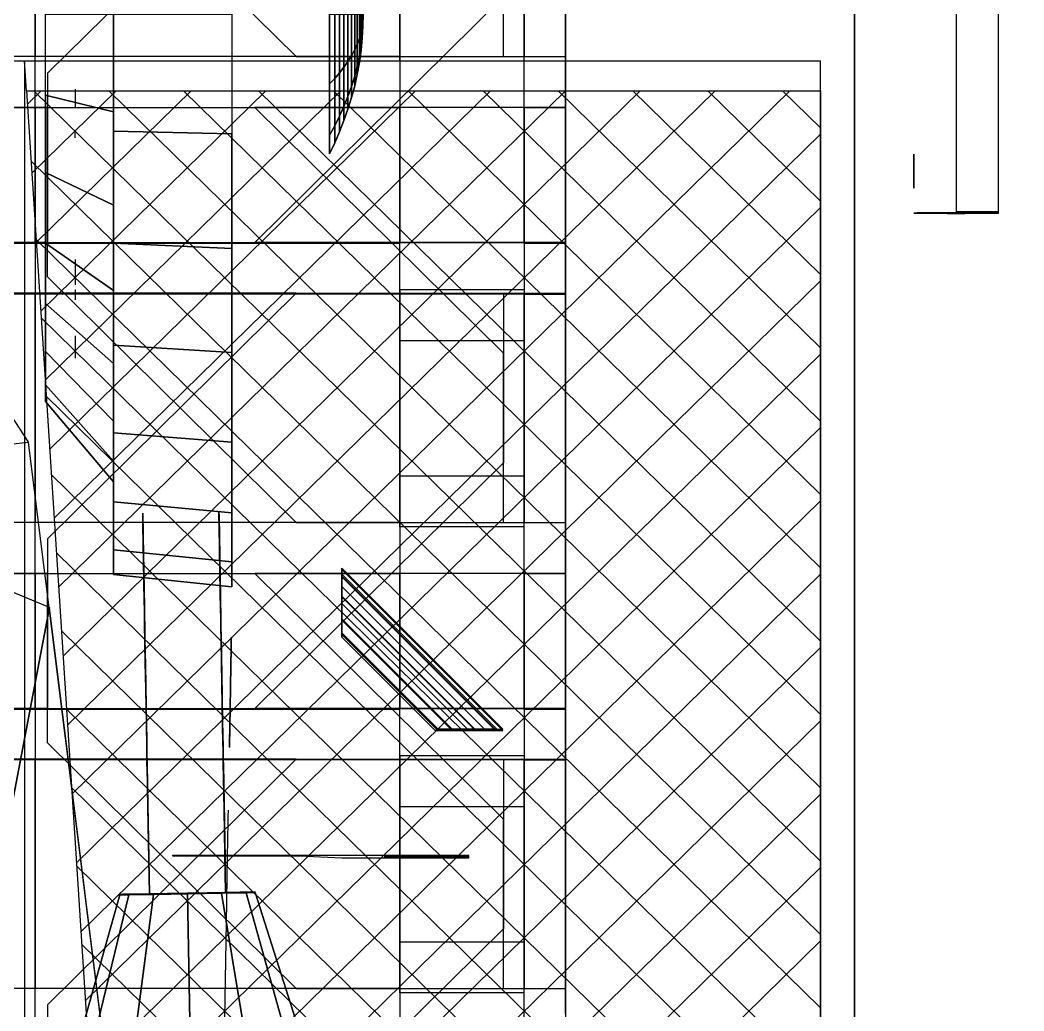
# Model space of a CAD drawing. Extents: x -54 to 215, y -235 to 116.
# Drawn here: x 171.45 to 183.3, y -24.38 to -12.69 of the extents above; entities that cross this region are included whole.
import ezdxf

# ---------------------------------------------------------------- set-up
doc = ezdxf.new("R2010")
doc.units = 0
doc.layers.get('0').update_dxf_attribs({"linetype": 'CONTINUOUS'})
for name, color, linetype in [('A', 7, 'CONTINUOUS'), ('B', 7, 'CONTINUOUS'), ('H', 7, 'CONTINUOUS'), ('HATCH', 7, 'CONTINUOUS')]:
    doc.layers.add(name, color=color, linetype=linetype)

# ---------------------------------------------------------------- blocks, each defined once
blk = doc.blocks.new('*X')
at = {"color": 0, "extrusion": (-3.71337e-16, 0.200193, -0.979757)}
for p, q in [((9.766, -27.494, 11.146), (9.603, -27.653, 11.114)), ((10.65, -27.494, 11.146), (9.656, -28.467, 10.947)), ((18.967, -36.593, 9.287), (9.68, -27.494, 11.146)), ((11.534, -27.494, 11.146), (9.708, -29.282, 10.781)), ((12.417, -27.494, 11.146), (9.761, -30.097, 10.615)), ((13.301, -27.494, 11.146), (9.813, -30.911, 10.448)), ((14.185, -27.494, 11.146), (9.866, -31.726, 10.282)), ((15.069, -27.494, 11.146), (9.918, -32.54, 10.115)), ((15.953, -27.494, 11.146), (9.971, -33.355, 9.949)), ((16.837, -27.494, 11.146), (10.023, -34.169, 9.782)), ((17.721, -27.494, 11.146), (10.076, -34.984, 9.616)), ((18.605, -27.494, 11.146), (10.128, -35.799, 9.449)), ((18.967, -35.727, 9.464), (10.563, -27.494, 11.146)), ((18.967, -34.861, 9.641), (11.447, -27.494, 11.146)), ((18.967, -33.995, 9.818), (12.331, -27.494, 11.146)), ((18.967, -33.129, 9.995), (13.215, -27.494, 11.146)), ((18.967, -32.263, 10.172), (14.099, -27.494, 11.146)), ((18.967, -31.397, 10.349), (14.983, -27.494, 11.146)), ((18.967, -30.531, 10.526), (15.867, -27.494, 11.146)), ((18.967, -29.665, 10.703), (16.751, -27.494, 11.146)), ((18.967, -28.799, 10.88), (17.635, -27.494, 11.146)), ((18.967, -27.933, 11.057), (18.518, -27.494, 11.146)), ((18.967, -28.005, 11.042), (10.181, -36.613, 9.283)), ((18.967, -37.459, 9.11), (9.647, -28.327, 10.976)), ((18.967, -28.871, 10.865), (10.233, -37.428, 9.117)), ((18.967, -38.325, 8.933), (9.706, -29.252, 10.787)), ((18.967, -29.737, 10.688), (10.285, -38.242, 8.95)), ((18.967, -39.191, 8.756), (9.766, -30.176, 10.598)), ((18.967, -30.603, 10.511), (10.338, -39.057, 8.784)), ((18.967, -40.057, 8.579), (9.825, -31.1, 10.409)), ((18.967, -31.469, 10.334), (10.39, -39.872, 8.617)), ((18.967, -40.923, 8.402), (9.885, -32.025, 10.221)), ((18.967, -32.335, 10.157), (10.443, -40.686, 8.451)), ((18.967, -41.789, 8.226), (9.945, -32.949, 10.032)), ((18.967, -33.201, 9.98), (10.495, -41.501, 8.284)), ((18.967, -42.655, 8.049), (10.004, -33.873, 9.843)), ((18.967, -34.067, 9.803), (10.548, -42.315, 8.118)), ((18.967, -43.521, 7.872), (10.064, -34.798, 9.654)), ((18.967, -34.933, 9.626), (10.6, -43.13, 7.952)), ((18.967, -44.387, 7.695), (10.123, -35.722, 9.465)), ((18.967, -35.799, 9.449), (10.653, -43.944, 7.785)), ((18.967, -45.253, 7.518), (10.183, -36.646, 9.276)), ((18.967, -36.665, 9.273), (10.705, -44.759, 7.619)), ((18.967, -37.531, 9.096), (10.758, -45.574, 7.452)), ((18.967, -46.119, 7.341), (10.242, -37.571, 9.087))]:
    blk.add_line(p, q, dxfattribs=at)
blk = doc.blocks.new('M-1-01')
at = {"color": 0}
for p, q in [((19.367, 13.86), (19.367, -173.64)), ((19.367, 13.86, 11.5), (19.367, -27.14, 11.5)), ((18.967, -56.64, 5.5), (18.967, -27.14, 11.5)), ((19.367, -56.64, 5.5), (19.367, -27.14, 11.5)), ((9.593, -27.494, 11.146), (18.967, -27.494, 11.146))]:
    blk.add_line(p, q, dxfattribs=at)
at = {"color": 0, "extrusion": (-1, 0, -1.60787e-16)}
for p, q in [((19.367, -98.64, 1), (19.367, 13.86, 1.5)), ((19.367, -12.64, -16.5), (19.367, -91.34, -16.5))]:
    blk.add_line(p, q, dxfattribs=at)
at = {"color": 0, "extrusion": (1, 3.22853e-19, -7.26419e-17)}
for p, q in [((19.367, -28.961, 4.71), (19.367, -20.161, 4.749)), ((20.567, -25.946, 1.423), (20.567, -28.946, 1.41)), ((21.067, -28.946, 1.41), (21.067, -25.946, 1.423)), ((19.367, -28.947, 1.71), (19.367, -28.961, 4.71)), ((20.567, -28.946, 1.41), (21.067, -28.946, 1.41))]:
    blk.add_line(p, q, dxfattribs=at)
at = {"color": 0, "extrusion": (-4.3871e-16, -0.199309, 0.979937)}
for p, q in [((9.593, -27.494, 11.146), (9.567, -27.14, 11.5)), ((18.967, -27.494, 11.146), (18.967, -27.14, 11.5)), ((18.967, -27.494, 11.146), (18.967, -56.969, 5.124))]:
    blk.add_line(p, q, dxfattribs=at)
at = {"color": 0, "extrusion": (-1.83662e-16, -0.99999, -0.004444)}
for p, q in [((20.567, -28.952, 2.71), (20.567, -28.946, 1.41)), ((21.067, -28.954, 3.21), (21.067, -28.946, 1.41))]:
    blk.add_line(p, q, dxfattribs=at)
at = {"color": 0, "extrusion": (1, 3.22853e-19, -7.26419e-17)}
blk.add_circle((-28.459, 4.212, 20.067), 0.2, dxfattribs=at)
at = {"color": 0, "extrusion": (-1.83662e-16, -0.99999, -0.004444)}
blk.add_circle((20.567, 3.338, 28.94), 0.5, dxfattribs=at)
at = {"color": 0, "invisible_edges": 15}
for points in [[(19.367, -27.14, 11.5), (19.367, 13.86, 11.5), (19.367, 13.86), (19.367, -27.14)], [(21.367, -91.386, 1.032), (21.367, -12.64, 1.5), (21.367, -12.64, -16.5), (21.367, -91.34, -16.5)], [(20.067, -28.961, 4.71), (20.067, -20.161, 4.749), (20.067, -20.148, 1.749), (20.067, -28.947, 1.71)], [(20.567, -28.946, 1.41), (20.567, -28.952, 2.71), (20.567, -25.952, 2.723), (20.567, -25.946, 1.423)], [(21.067, -28.954, 3.21), (21.067, -28.946, 1.41), (21.067, -25.946, 1.423), (21.067, -25.954, 3.223)], [(8.867, -27.14, 11.5), (9.567, -27.14, 11.5), (9.567, -42.14, 11.5), (8.867, -42.14, 11.5)], [(9.567, -27.14, 11.5), (9.593, -27.494, 11.146), (18.967, -27.494, 11.146), (18.967, -27.14, 11.5)], [(9.567, -42.14, 11.5), (11.492, -56.969, 5.124), (9.593, -27.494, 11.146), (9.567, -27.14, 11.5)], [(18.967, -56.64, 5.5), (19.367, -56.64, 5.5), (19.367, -27.14, 11.5), (18.967, -27.14, 11.5)], [(18.967, -27.14, 11.5), (18.967, -27.494, 11.146), (18.967, -56.969, 5.124), (18.967, -56.64, 5.5)], [(19.367, -27.14, 11.5), (19.367, -56.64, 5.5), (19.367, -56.64), (19.367, -27.14)], [(4.867, -35.64, 9.7), (5.267, -62.94, 4), (10.767, -62.94, 4), (9.01, -45.428, 7.656)]]:
    blk.add_3dface(points, dxfattribs=at)
at = {"layer": 'A', "color": 0}
for p, q in [((-0.133, -27.14, 11.5), (18.967, -27.14, 11.5)), ((9.567, -27.14, 11.5), (9.567, -42.14, 11.5))]:
    blk.add_line(p, q, dxfattribs=at)
at = {"layer": 'A', "color": 0, "extrusion": (-4.3871e-16, -0.199309, 0.979937)}
blk.add_line((9.593, -27.494, 11.146), (11.492, -56.969, 5.124), dxfattribs=at)
at = {"layer": 'A', "color": 0, "extrusion": (-7.0092e-20, -0.204384, 0.978891)}
blk.add_lwpolyline([(8.867, -32.905), (9.01, -42.904), (10.767, -60.794)], dxfattribs=at)
at = {"layer": 'A', "color": 0, "invisible_edges": 15}
blk.add_3dface([(1.867, 13.86, 11.5), (19.367, 13.86, 11.5), (19.367, -27.14, 11.5), (1.867, -27.14, 11.5)], dxfattribs=at)
at = {"layer": 'HATCH', "color": 0}
blk.add_blockref('*X', (0, 0), dxfattribs=at)
blk.add_blockref('*X', (0, 0), dxfattribs=at)
blk.add_blockref('*X', (0, 0), dxfattribs=at)
blk.add_blockref('*X', (0, 0), dxfattribs=at)
blk.add_blockref('*X', (0, 0), dxfattribs=at)
blk.add_blockref('*X', (0, 0), dxfattribs=at)
blk.add_blockref('*X', (0, 0), dxfattribs=at)
blk.add_blockref('*X', (0, 0), dxfattribs=at)
at = {"color": 0}
mesh = blk.add_polymesh((2, 7), dxfattribs=at)
for k, corner in enumerate([(20.567, -28.952), (20.696, -28.952), (20.817, -28.952), (20.92, -28.953), (21, -28.953), (21.05, -28.954), (21.067, -28.954), (20.567, -28.946), (20.65, -28.946), (20.733, -28.946), (20.817, -28.946), (20.9, -28.946), (20.983, -28.946), (21.067, -28.946)]):
    mesh.set_mesh_vertex(divmod(k, 7), corner)
blk = doc.blocks.new('M-1-081')
at = {"color": 0, "invisible_edges": 15}
for points in [[(-3.5, 0), (-3.5, 0, 1.5), (-2, 0, 1.5), (-2, 0)], [(-1, 0, 2.5), (-2, 0, 1.5), (-2, 0), (-1, 0)], [(-1, 0, 12.5), (-1.5, 0, 12.5), (-2, 0, 1.5), (-1, 0, 2.5)], [(0, 0, 12.5), (0, 0, 11.5), (-1, 0, 11.5), (-1, 0, 12.5)], [(0, 0, 10.5), (-1, 0, 10.5), (-1, 0, 7.5), (0, 0, 7.5)], [(0, 0, 6.5), (-1, 0, 6.5), (-1, 0, 3.5), (0, 0, 3.5)], [(0, 0), (0, 0, 2.5), (-1, 0, 2.5), (-1, 0)], [(-3.5, -0.7), (-3.5, -0.7, 1.5), (-2, -0.7, 1.5), (-2, -0.7)], [(-1, -0.7, 2.5), (-2, -0.7, 1.5), (-2, -0.7), (-1, -0.7)], [(-1, -0.7, 12.5), (-1.5, -0.7, 12.5), (-2, -0.7, 1.5), (-1, -0.7, 2.5)], [(0, -0.7, 12.5), (0, -0.7, 11.5), (-1, -0.7, 11.5), (-1, -0.7, 12.5)], [(0, -0.7, 10.5), (-1, -0.7, 10.5), (-1, -0.7, 7.5), (0, -0.7, 7.5)], [(0, -0.7, 6.5), (-1, -0.7, 6.5), (-1, -0.7, 3.5), (0, -0.7, 3.5)], [(0, -0.7), (0, -0.7, 2.5), (-1, -0.7, 2.5), (-1, -0.7)]]:
    blk.add_3dface(points, dxfattribs=at)
at = {"layer": 'A', "color": 0, "extrusion": (0, -1, -1.83664e-16)}
blk.add_lwpolyline([(-1.5, 12.5), (0, 12.5), (0, 11.5), (-1, 11.5), (-1, 10.5), (0, 10.5), (0, 7.5), (-1, 7.5), (-1, 6.5), (0, 6.5), (0, 3.5), (-1, 3.5), (-1, 2.5), (0, 2.5), (0, 0), (-3.5, 0), (-3.5, 1.5), (-2, 1.5)], close=True, dxfattribs=at)
blk = doc.blocks.new('M-1-079')
at = {"color": 0, "extrusion": (1, 0, -1.83664e-16)}
blk.add_circle((63.604, 0, 7.5), 0.4, dxfattribs=at)
at = {"color": 0, "extrusion": (6.12574e-17, -1, -1.83664e-16)}
blk.add_circle((9, 0, -62.104), 0.4, dxfattribs=at)
at = {"layer": 'A', "color": 0}
mesh = blk.add_polymesh((2, 12), dxfattribs=dict(at, n_close=True))
for k, corner in enumerate([(8.6, 62.104), (8.654, 62.104), (8.8, 62.104), (9, 62.104), (9.2, 62.104), (9.346, 62.104), (9.4, 62.104), (9.346, 62.104), (9.2, 62.104), (9, 62.104), (8.8, 62.104), (8.654, 62.104), (7.5, 63.204), (7.5, 63.258), (7.5, 63.404), (7.5, 63.604), (7.5, 63.804), (7.5, 63.95), (7.5, 64.004), (7.5, 63.95), (7.5, 63.804), (7.5, 63.604), (7.5, 63.404), (7.5, 63.258)]):
    mesh.set_mesh_vertex(divmod(k, 12), corner)
blk = doc.blocks.new('M-1-077')
at = {"color": 0, "extrusion": (1, -6.12574e-17, -1.83664e-16)}
blk.add_circle((83.5, 0, 8), 0.4, dxfattribs=at)
at = {"layer": 'A', "color": 0}
mesh = blk.add_polymesh((2, 9), dxfattribs=dict(at, n_close=True))
for k, corner in enumerate([(8, 83.9), (8, 83.806), (8, 83.569), (8, 83.3), (8, 83.124), (8, 83.124), (8, 83.3), (8, 83.569), (8, 83.806), (9.9, 82), (9.806, 82), (9.569, 82), (9.3, 82), (9.124, 82), (9.124, 82), (9.3, 82), (9.569, 82), (9.806, 82)]):
    mesh.set_mesh_vertex(divmod(k, 9), corner)
blk = doc.blocks.new('M-1-078')
at = {"color": 0, "extrusion": (1, -6.12574e-17, -1.83664e-16)}
blk.add_circle((79, 0, 8.5), 0.4, dxfattribs=at)
at = {"layer": 'A', "color": 0}
mesh = blk.add_polymesh((2, 9), dxfattribs=dict(at, n_close=True))
for k, corner in enumerate([(8.5, 79.4), (8.5, 79.306), (8.5, 79.069), (8.5, 78.8), (8.5, 78.624), (8.5, 78.624), (8.5, 78.8), (8.5, 79.069), (8.5, 79.306), (10.4, 77.5), (10.306, 77.5), (10.069, 77.5), (9.8, 77.5), (9.624, 77.5), (9.624, 77.5), (9.8, 77.5), (10.069, 77.5), (10.306, 77.5)]):
    mesh.set_mesh_vertex(divmod(k, 9), corner)
blk = doc.blocks.new('M-1-076')
at = {"color": 0, "extrusion": (-1, 1.83664e-16, 6.12574e-17)}
for p, q in [((85.153, 71.66, -5.153), (85.153, 72.505, -5.153)), ((85.153, 71.66, -2.353), (85.153, 72.505, -2.353)), ((85.153, 71.005, -3.353), (85.153, 72.405, -3.353)), ((85.153, 71.005, -4.153), (85.153, 72.405, -4.153)), ((85.153, 70.705, -3.653), (85.153, 70.705, -3.853)), ((85.153, 70.568, -2.559), (85.153, 69.205, -3.091)), ((85.153, 69.205, -3.091), (85.153, 69.205, -4.414))]:
    blk.add_line(p, q, dxfattribs=at)
for points in [[(-72.505, -5.153, -0.414214), (-73.705, -3.953), (-73.705, -3.553, -0.414214), (-72.505, -2.353)], [(-72.405, -4.153, -0.414214), (-72.705, -3.853), (-72.705, -3.653, -0.414214), (-72.405, -3.353, -0.414214)], [(-69.205, -4.414), (-70.568, -4.947, -0.09344), (-71.66, -5.153, -0.09344)]]:
    blk.add_lwpolyline(points, format="xyb", dxfattribs=at)
at = {"color": 0, "extrusion": (3.67328e-16, 1, 1.83664e-16)}
blk.add_circle((-84.703, -3.753, 69.205), 0.8, dxfattribs=at)
at = {"color": 0, "extrusion": (-1, 1.83664e-16, 6.12574e-17)}
for centre, radius, start, end in [((-71.66, -5.353, -85.153), 3, 68.6472, 90), ((-71.005, -3.853, -85.153), 0.3, 270, 0), ((-71.005, -3.653, -85.153), 0.3, 0, 90)]:
    blk.add_arc(centre, radius, start, end, dxfattribs=at)
at = {"layer": 'A', "color": 0}
mesh = blk.add_polymesh((2, 12), dxfattribs=dict(at, n_close=True))
for k, corner in enumerate([(84.703, 69.205), (84.303, 69.205), (84.01, 69.205), (83.903, 69.205), (84.01, 69.205), (84.303, 69.205), (84.703, 69.205), (85.103, 69.205), (85.396, 69.205), (85.503, 69.205), (85.396, 69.205), (85.103, 69.205), (84.703, 67.705), (84.078, 67.705), (83.62, 67.705), (83.453, 67.705), (83.62, 67.705), (84.078, 67.705), (84.703, 67.705), (85.328, 67.705), (85.785, 67.705), (85.953, 67.705), (85.785, 67.705), (85.328, 67.705)]):
    mesh.set_mesh_vertex(divmod(k, 12), corner)
at = {"layer": 'B', "color": 0}
mesh = blk.add_polymesh((2, 17), dxfattribs=at)
for k, corner in enumerate([(84.253, 72.405), (84.253, 72.476), (84.253, 72.543), (84.253, 72.602), (84.253, 72.65), (84.253, 72.684), (84.253, 72.702), (84.253, 72.705), (84.253, 72.705), (84.253, 72.705), (84.253, 72.702), (84.253, 72.684), (84.253, 72.65), (84.253, 72.602), (84.253, 72.543), (84.253, 72.476), (84.253, 72.405), (84.253, 72.505), (84.253, 72.764), (84.253, 73.01), (84.253, 73.233), (84.253, 73.421), (84.253, 73.567), (84.253, 73.662), (84.253, 73.704), (84.253, 73.705), (84.253, 73.704), (84.253, 73.662), (84.253, 73.567), (84.253, 73.421), (84.253, 73.233), (84.253, 73.01), (84.253, 72.764), (84.253, 72.505)]):
    mesh.set_mesh_vertex(divmod(k, 17), corner)
mesh = blk.add_polymesh((2, 17), dxfattribs=at)
for k, corner in enumerate([(85.153, 72.405), (85.153, 72.476), (85.153, 72.543), (85.153, 72.602), (85.153, 72.65), (85.153, 72.684), (85.153, 72.702), (85.153, 72.705), (85.153, 72.705), (85.153, 72.705), (85.153, 72.702), (85.153, 72.684), (85.153, 72.65), (85.153, 72.602), (85.153, 72.543), (85.153, 72.476), (85.153, 72.405), (85.153, 72.505), (85.153, 72.764), (85.153, 73.01), (85.153, 73.233), (85.153, 73.421), (85.153, 73.567), (85.153, 73.662), (85.153, 73.704), (85.153, 73.705), (85.153, 73.704), (85.153, 73.662), (85.153, 73.567), (85.153, 73.421), (85.153, 73.233), (85.153, 73.01), (85.153, 72.764), (85.153, 72.505)]):
    mesh.set_mesh_vertex(divmod(k, 17), corner)
mesh = blk.add_polymesh((2, 7), dxfattribs=at)
for k, corner in enumerate([(84.253, 71.005), (84.253, 71.238), (84.253, 71.472), (84.253, 71.705), (84.253, 71.938), (84.253, 72.172), (84.253, 72.405), (84.253, 71.66), (84.253, 71.801), (84.253, 71.942), (84.253, 72.083), (84.253, 72.223), (84.253, 72.364), (84.253, 72.505)]):
    mesh.set_mesh_vertex(divmod(k, 7), corner)
mesh = blk.add_polymesh((2, 7), dxfattribs=at)
for k, corner in enumerate([(84.253, 71.005), (84.253, 71.238), (84.253, 71.472), (84.253, 71.705), (84.253, 71.938), (84.253, 72.172), (84.253, 72.405), (84.253, 71.66), (84.253, 71.801), (84.253, 71.942), (84.253, 72.083), (84.253, 72.223), (84.253, 72.364), (84.253, 72.505)]):
    mesh.set_mesh_vertex(divmod(k, 7), corner)
mesh = blk.add_polymesh((2, 7), dxfattribs=at)
for k, corner in enumerate([(85.153, 71.005), (85.153, 71.238), (85.153, 71.472), (85.153, 71.705), (85.153, 71.938), (85.153, 72.172), (85.153, 72.405), (85.153, 71.66), (85.153, 71.801), (85.153, 71.942), (85.153, 72.083), (85.153, 72.223), (85.153, 72.364), (85.153, 72.505)]):
    mesh.set_mesh_vertex(divmod(k, 7), corner)
mesh = blk.add_polymesh((2, 7), dxfattribs=at)
for k, corner in enumerate([(85.153, 71.005), (85.153, 71.238), (85.153, 71.472), (85.153, 71.705), (85.153, 71.938), (85.153, 72.172), (85.153, 72.405), (85.153, 71.66), (85.153, 71.801), (85.153, 71.942), (85.153, 72.083), (85.153, 72.223), (85.153, 72.364), (85.153, 72.505)]):
    mesh.set_mesh_vertex(divmod(k, 7), corner)
mesh = blk.add_polymesh((2, 13), dxfattribs=at)
for k, corner in enumerate([(84.253, 71.66), (84.253, 71.445), (84.253, 71.231), (84.253, 71.02), (84.253, 70.811), (84.253, 70.607), (84.253, 70.407), (84.253, 70.207), (84.253, 70.006), (84.253, 69.806), (84.253, 69.606), (84.253, 69.405), (84.253, 69.205), (84.253, 71.005), (84.253, 70.966), (84.253, 70.928), (84.253, 70.89), (84.253, 70.855), (84.253, 70.823), (84.253, 70.793), (84.253, 70.767), (84.253, 70.745), (84.253, 70.728), (84.253, 70.715), (84.253, 70.708), (84.253, 70.705)]):
    mesh.set_mesh_vertex(divmod(k, 13), corner)
mesh = blk.add_polymesh((2, 13), dxfattribs=at)
for k, corner in enumerate([(84.253, 71.66), (84.253, 71.445), (84.253, 71.231), (84.253, 71.02), (84.253, 70.811), (84.253, 70.607), (84.253, 70.407), (84.253, 70.207), (84.253, 70.006), (84.253, 69.806), (84.253, 69.606), (84.253, 69.405), (84.253, 69.205), (84.253, 71.005), (84.253, 70.966), (84.253, 70.928), (84.253, 70.89), (84.253, 70.855), (84.253, 70.823), (84.253, 70.793), (84.253, 70.767), (84.253, 70.745), (84.253, 70.728), (84.253, 70.715), (84.253, 70.708), (84.253, 70.705)]):
    mesh.set_mesh_vertex(divmod(k, 13), corner)
mesh = blk.add_polymesh((2, 13), dxfattribs=at)
for k, corner in enumerate([(85.153, 71.66), (85.153, 71.445), (85.153, 71.231), (85.153, 71.02), (85.153, 70.811), (85.153, 70.607), (85.153, 70.407), (85.153, 70.207), (85.153, 70.006), (85.153, 69.806), (85.153, 69.606), (85.153, 69.405), (85.153, 69.205), (85.153, 71.005), (85.153, 70.966), (85.153, 70.928), (85.153, 70.89), (85.153, 70.855), (85.153, 70.823), (85.153, 70.793), (85.153, 70.767), (85.153, 70.745), (85.153, 70.728), (85.153, 70.715), (85.153, 70.708), (85.153, 70.705)]):
    mesh.set_mesh_vertex(divmod(k, 13), corner)
mesh = blk.add_polymesh((2, 13), dxfattribs=at)
for k, corner in enumerate([(85.153, 71.66), (85.153, 71.445), (85.153, 71.231), (85.153, 71.02), (85.153, 70.811), (85.153, 70.607), (85.153, 70.407), (85.153, 70.207), (85.153, 70.006), (85.153, 69.806), (85.153, 69.606), (85.153, 69.405), (85.153, 69.205), (85.153, 71.005), (85.153, 70.966), (85.153, 70.928), (85.153, 70.89), (85.153, 70.855), (85.153, 70.823), (85.153, 70.793), (85.153, 70.767), (85.153, 70.745), (85.153, 70.728), (85.153, 70.715), (85.153, 70.708), (85.153, 70.705)]):
    mesh.set_mesh_vertex(divmod(k, 13), corner)
mesh = blk.add_polymesh((2, 7), dxfattribs=at)
for k, corner in enumerate([(84.253, 69.205), (84.253, 69.205), (84.253, 69.205), (84.253, 69.205), (84.253, 69.205), (84.253, 69.205), (84.253, 69.205), (84.253, 70.705), (84.253, 70.705), (84.253, 70.705), (84.253, 70.705), (84.253, 70.705), (84.253, 70.705), (84.253, 70.705)]):
    mesh.set_mesh_vertex(divmod(k, 7), corner)
mesh = blk.add_polymesh((2, 7), dxfattribs=at)
for k, corner in enumerate([(85.153, 69.205), (85.153, 69.205), (85.153, 69.205), (85.153, 69.205), (85.153, 69.205), (85.153, 69.205), (85.153, 69.205), (85.153, 70.705), (85.153, 70.705), (85.153, 70.705), (85.153, 70.705), (85.153, 70.705), (85.153, 70.705), (85.153, 70.705)]):
    mesh.set_mesh_vertex(divmod(k, 7), corner)
blk = doc.blocks.new('M-1-07')
at = {"color": 0, "invisible_edges": 15}
for points in [[(25.5, 65.5, 6), (36, 73.5, 15), (40.25, 67, 8)], [(31.25, 67.5, 23.5), (36, 73.5, 15), (40.25, 67, 8)], [(31.25, 12.5, 23.5), (46.75, 15, 1), (40.25, 67, 8), (31.25, 67.5, 23.5)]]:
    blk.add_3dface(points, dxfattribs=at)
at = {"layer": 'A', "color": 0}
for p, q in [((36, 73.5, 15), (40.25, 67, 8)), ((40.25, 67, 8), (25.5, 65.5, 6)), ((46.75, 15, 1), (40.25, 67, 8))]:
    blk.add_line(p, q, dxfattribs=at)
at = {"layer": 'A', "color": 0, "invisible_edges": 15}
blk.add_3dface([(36.646, 66.634, 7.511), (40.25, 67, 8), (40.496, 65.036, 7.736)], dxfattribs=at)
at = {"layer": 'A', "color": 0, "xscale": -1, "rotation": 359}
blk.add_blockref('M-1-076', (41.357, -8.995, 10.322), dxfattribs=at)
at = {"layer": 'A', "color": 0, "rotation": 0.9999999999999972}
blk.add_blockref('M-1-076', (-41.357, -8.995, 10.322), dxfattribs=at)
at = {"layer": 'A', "color": 0}
for name, p in [('M-1-078', (35.448, -13.872, 12.865)), ('M-1-077', (35.948, -18.372, 16.865)), ('M-1-079', (36.448, 1.524, 20.865)), ('M-1-081', (45.448, 62.128, 9.865))]:
    blk.add_blockref(name, p, dxfattribs=at)
mesh = blk.add_polymesh((13, 3), dxfattribs=at)
for k, corner in enumerate([(25.5, 65.5), (26, 50.892), (26.5, 36.285), (31.073, 66.067), (30.082, 50.064), (29.09, 34.062), (36.646, 66.634), (34.061, 49.128), (31.476, 31.622), (40.496, 65.036), (37.067, 47.009), (33.639, 28.983), (41.19, 59.476), (38.377, 42.821), (35.563, 26.166), (41.885, 53.917), (39.559, 38.554), (37.232, 23.192), (42.58, 48.357), (40.608, 34.221), (38.635, 20.084), (43.275, 42.798), (41.518, 29.832), (39.76, 16.866), (43.97, 37.238), (42.285, 25.4), (40.599, 13.562), (44.665, 31.679), (42.906, 20.938), (41.146, 10.198), (45.36, 26.119), (43.378, 16.459), (41.396, 6.799), (46.055, 20.56), (43.701, 11.975), (41.347, 3.391), (46.75, 15), (43.875, 7.5), (41, 0)]):
    mesh.set_mesh_vertex(divmod(k, 3), corner)
blk = doc.blocks.new('M-1-021')
at = {"color": 0}
for points in [[(-7.75, 0, 1), (7.75, 0, 1)], [(-6.75, 0, 1), (6.75, 0, 1)], [(-4, 0, 1), (4, 0, 1)], [(-1.525, 0, 1), (1.525, 0, 1)]]:
    blk.add_lwpolyline(points, format="xyb", close=True, dxfattribs=at)
for points, const_width in [([(-6.125, 0, 1), (6.125, 0, 1)], 1.25), ([(-3.388, 0, 1), (3.388, 0, 1)], 3.725)]:
    blk.add_lwpolyline(points, format="xyb", close=True, dxfattribs=dict(at, const_width=const_width))
at = {"layer": 'A', "color": 0}
for points, const_width in [([(-8.325, 0, 1), (8.325, 0, 1)], 1.15), ([(-8.325, 0, 1), (8.325, 0, 1)], 1.15), ([(-5.875, 0, 1), (5.875, 0, 1)], 3.75), ([(-7.25, 0, 1), (7.25, 0, 1)], 1), ([(-2.763, 0, 1), (2.763, 0, 1)], 2.475)]:
    blk.add_lwpolyline(points, format="xyb", close=True, dxfattribs=dict(at, const_width=const_width))
for points in [[(-8.9, 0, 1), (8.9, 0, 1)], [(-7.75, 0, 1), (7.75, 0, 1)]]:
    blk.add_lwpolyline(points, format="xyb", close=True, dxfattribs=at)
mesh = blk.add_polymesh((2, 30), dxfattribs=dict(at, n_close=True))
for k, corner in enumerate([(5.25, 0), (5.135, 1.092), (4.796, 2.135), (4.247, 3.086), (3.513, 3.902), (2.625, 4.547), (1.622, 4.993), (0.549, 5.221), (-0.549, 5.221), (-1.622, 4.993), (-2.625, 4.547), (-3.513, 3.902), (-4.247, 3.086), (-4.796, 2.135), (-5.135, 1.092), (-5.25, 0), (-5.135, -1.092), (-4.796, -2.135), (-4.247, -3.086), (-3.513, -3.902), (-2.625, -4.547), (-1.622, -4.993), (-0.549, -5.221), (0.549, -5.221), (1.622, -4.993), (2.625, -4.547), (3.513, -3.902), (4.247, -3.086), (4.796, -2.135), (5.135, -1.092), (5.5, 0), (5.38, 1.144), (5.025, 2.237), (4.45, 3.233), (3.68, 4.087), (2.75, 4.763), (1.7, 5.231), (0.575, 5.47), (-0.575, 5.47), (-1.7, 5.231), (-2.75, 4.763), (-3.68, 4.087), (-4.45, 3.233), (-5.025, 2.237), (-5.38, 1.144), (-5.5, 0), (-5.38, -1.144), (-5.025, -2.237), (-4.45, -3.233), (-3.68, -4.087), (-2.75, -4.763), (-1.7, -5.231), (-0.575, -5.47), (0.575, -5.47), (1.7, -5.231), (2.75, -4.763), (3.68, -4.087), (4.45, -3.233), (5.025, -2.237), (5.38, -1.144)]):
    mesh.set_mesh_vertex(divmod(k, 30), corner)
blk = doc.blocks.new('M-1-02')
at = {"color": 0, "extrusion": (1, 1.83664e-16, -1.83664e-16)}
for points in [[(0, 8.15, 1), (0, -9.65, 1)], [(0, 7, 1), (0, -8.5, 1)], [(0, 4.85, 1), (0, -6.35, 1)], [(0, 3.2, 1), (0, -4.7, 1)], [(0, 0.75, 1), (0, -2.25, 1)]]:
    blk.add_lwpolyline(points, format="xyb", close=True, dxfattribs=at)
for points, const_width in [([(0, 7.575, 1), (0, -9.075, 1)], 1.15), ([(0, 5.925, 1), (0, -7.425, 1)], 2.15), ([(0, 4.025, 1), (0, -5.525, 1)], 1.65), ([(0, 1.975, 1), (0, -3.475, 1)], 2.45)]:
    blk.add_lwpolyline(points, format="xyb", close=True, dxfattribs=dict(at, const_width=const_width))
blk.add_circle((0, -0.75), 1.5, dxfattribs=at)
at = {"color": 0, "invisible_edges": 15}
for points in [[(1.25, 3.538, -0.901), (1.25, 3.8, -1.053), (1.25, 3.8, -0.447), (1.25, 3.538, -0.599)], [(1.25, 2.951, 1.207), (1.25, 3.252, 1.239), (1.25, 2.896, 1.729), (1.25, 2.773, 1.452)], [(1.25, 2.773, -2.952), (1.25, 2.896, -3.229), (1.25, 3.252, -2.739), (1.25, 2.951, -2.707)], [(1.25, 1.237, 2.568), (1.25, 1.462, 2.77), (1.25, 0.886, 2.958), (1.25, 0.949, 2.661)], [(1.25, 0.949, -4.161), (1.25, 0.886, -4.458), (1.25, 1.462, -4.27), (1.25, 1.237, -4.068)], [(1.25, -0.949, 2.661), (1.25, -0.886, 2.958), (1.25, -1.462, 2.77), (1.25, -1.237, 2.568)], [(1.25, -1.237, -4.068), (1.25, -1.462, -4.27), (1.25, -0.886, -4.458), (1.25, -0.949, -4.161)], [(1.25, -2.773, 1.452), (1.25, -2.896, 1.729), (1.25, -3.252, 1.239), (1.25, -2.951, 1.207)], [(1.25, -2.951, -2.707), (1.25, -3.252, -2.739), (1.25, -2.896, -3.229), (1.25, -2.773, -2.952)], [(1.25, -3.538, -0.599), (1.25, -3.8, -0.447), (1.25, -3.8, -1.053), (1.25, -3.538, -0.901)]]:
    blk.add_3dface(points, dxfattribs=at)
at = {"layer": 'A', "color": 0, "extrusion": (1, 1.83664e-16, -1.83664e-16)}
for points, const_width in [([(0, 7.575, 1), (0, -9.075, 1)], 1.15), ([(0, 6.525, 1), (0, -8.025, 1)], 0.95), ([(0, 5.35, 1), (0, -6.85, 1)], 1.1), ([(0, 3.05, 1), (0, -4.55, 1)], 1.6), ([(0, 1.875, 1), (0, -3.375, 1)], 0.75), ([(0, 1.2, 1), (0, -2.7, 1)], 0.6)]:
    blk.add_lwpolyline(points, format="xyb", close=True, dxfattribs=dict(at, const_width=const_width))
for points in [[(0, 7, 1), (0, -8.5, 1)], [(0, 6.05, 1), (0, -7.55, 1)], [(0, 2.25, 1), (0, -3.75, 1)], [(0, 1.5, 1), (0, -3, 1)], [(0, 0.9, 1), (0, -2.4, 1)]]:
    blk.add_lwpolyline(points, format="xyb", close=True, dxfattribs=at)
for points in [[(3.8, -1.053), (4.062, -0.901), (4.062, -0.599), (3.8, -0.447), (3.538, -0.599), (3.538, -0.901)], [(3.252, 1.239), (3.375, 1.515), (3.197, 1.76), (2.896, 1.729), (2.773, 1.452), (2.951, 1.207)], [(2.896, -3.229), (3.197, -3.26), (3.375, -3.015), (3.252, -2.739), (2.951, -2.707), (2.773, -2.952)], [(1.462, 2.77), (1.399, 3.067), (1.111, 3.16), (0.886, 2.958), (0.949, 2.661), (1.237, 2.568)], [(0.886, -4.458), (1.111, -4.66), (1.399, -4.567), (1.462, -4.27), (1.237, -4.068), (0.949, -4.161)], [(-0.886, 2.958), (-1.111, 3.16), (-1.399, 3.067), (-1.462, 2.77), (-1.237, 2.568), (-0.949, 2.661)], [(-1.462, -4.27), (-1.399, -4.567), (-1.111, -4.66), (-0.886, -4.458), (-0.949, -4.161), (-1.237, -4.068)], [(-2.896, 1.729), (-3.197, 1.76), (-3.375, 1.515), (-3.252, 1.239), (-2.951, 1.207), (-2.773, 1.452)], [(-3.252, -2.739), (-3.375, -3.015), (-3.197, -3.26), (-2.896, -3.229), (-2.773, -2.952), (-2.951, -2.707)], [(-3.8, -0.447), (-4.062, -0.599), (-4.062, -0.901), (-3.8, -1.053), (-3.538, -0.901), (-3.538, -0.599)]]:
    blk.add_lwpolyline(points, close=True, dxfattribs=at)
for centre in [(6.085, -0.75, 1.7), (4.303, 3.553, 1.7), (4.303, -5.053, 1.7), (0, 5.335, 1.7), (0, -6.835, 1.7), (-4.303, 3.553, 1.7), (-4.303, -5.053, 1.7), (-6.085, -0.75, 1.7)]:
    blk.add_circle(centre, 0.125, dxfattribs=at)
at = {"layer": 'A', "color": 0, "invisible_edges": 13}
for points in [[(1.25, 3.8, -0.447), (1.25, 3.8, -1.053), (1.25, 4.062, -0.901), (1.25, 4.062, -0.599)], [(1.25, 2.896, 1.729), (1.25, 3.252, 1.239), (1.25, 3.375, 1.515), (1.25, 3.197, 1.76)], [(1.25, 3.252, -2.739), (1.25, 2.896, -3.229), (1.25, 3.197, -3.26), (1.25, 3.375, -3.015)], [(1.25, 0.886, 2.958), (1.25, 1.462, 2.77), (1.25, 1.399, 3.067), (1.25, 1.111, 3.16)], [(1.25, 1.462, -4.27), (1.25, 0.886, -4.458), (1.25, 1.111, -4.66), (1.25, 1.399, -4.567)], [(1.25, -1.462, 2.77), (1.25, -0.886, 2.958), (1.25, -1.111, 3.16), (1.25, -1.399, 3.067)], [(1.25, -0.886, -4.458), (1.25, -1.462, -4.27), (1.25, -1.399, -4.567), (1.25, -1.111, -4.66)], [(1.25, -3.252, 1.239), (1.25, -2.896, 1.729), (1.25, -3.197, 1.76), (1.25, -3.375, 1.515)], [(1.25, -2.896, -3.229), (1.25, -3.252, -2.739), (1.25, -3.375, -3.015), (1.25, -3.197, -3.26)], [(1.25, -3.8, -1.053), (1.25, -3.8, -0.447), (1.25, -4.062, -0.599), (1.25, -4.062, -0.901)]]:
    blk.add_3dface(points, dxfattribs=at)
at = {"color": 0, "extrusion": (-1, 6.92805e-17, 5.50992e-16), "rotation": 270}
blk.add_blockref('M-1-021', (0, -0.75, 1.1), dxfattribs=at)
at = {"layer": 'A', "color": 0}
mesh = blk.add_polymesh((2, 30), dxfattribs=dict(at, n_close=True))
for k, corner in enumerate([(3.1, 0), (3.1, 1.414), (3.1, 2.766), (3.1, 3.997), (3.1, 5.053), (3.1, 5.889), (3.1, 6.467), (3.1, 6.763), (3.1, 6.763), (3.1, 6.467), (3.1, 5.889), (3.1, 5.053), (3.1, 3.997), (3.1, 2.766), (3.1, 1.414), (3.1, 0), (3.1, -1.414), (3.1, -2.766), (3.1, -3.997), (3.1, -5.053), (3.1, -5.889), (3.1, -6.467), (3.1, -6.763), (3.1, -6.763), (3.1, -6.467), (3.1, -5.889), (3.1, -5.053), (3.1, -3.997), (3.1, -2.766), (3.1, -1.414), (1.7, 0), (1.7, 1.383), (1.7, 2.705), (1.7, 3.909), (1.7, 4.942), (1.7, 5.759), (1.7, 6.325), (1.7, 6.614), (1.7, 6.614), (1.7, 6.325), (1.7, 5.759), (1.7, 4.942), (1.7, 3.909), (1.7, 2.705), (1.7, 1.383), (1.7, 0), (1.7, -1.383), (1.7, -2.705), (1.7, -3.909), (1.7, -4.942), (1.7, -5.759), (1.7, -6.325), (1.7, -6.614), (1.7, -6.614), (1.7, -6.325), (1.7, -5.759), (1.7, -4.942), (1.7, -3.909), (1.7, -2.705), (1.7, -1.383)]):
    mesh.set_mesh_vertex(divmod(k, 30), corner)
mesh = blk.add_polymesh((2, 30), dxfattribs=dict(at, n_close=True))
for k, corner in enumerate([(1.7, 0), (1.7, 1.154), (1.7, 2.257), (1.7, 3.262), (1.7, 4.124), (1.7, 4.806), (1.7, 5.278), (1.7, 5.52), (1.7, 5.52), (1.7, 5.278), (1.7, 4.806), (1.7, 4.124), (1.7, 3.262), (1.7, 2.257), (1.7, 1.154), (1.7, 0), (1.7, -1.154), (1.7, -2.257), (1.7, -3.262), (1.7, -4.124), (1.7, -4.806), (1.7, -5.278), (1.7, -5.52), (1.7, -5.52), (1.7, -5.278), (1.7, -4.806), (1.7, -4.124), (1.7, -3.262), (1.7, -2.257), (1.7, -1.154), (0.9, 0), (0.9, 0.956), (0.9, 1.871), (0.9, 2.704), (0.9, 3.418), (0.9, 3.984), (0.9, 4.375), (0.9, 4.575), (0.9, 4.575), (0.9, 4.375), (0.9, 3.984), (0.9, 3.418), (0.9, 2.704), (0.9, 1.871), (0.9, 0.956), (0.9, 0), (0.9, -0.956), (0.9, -1.871), (0.9, -2.704), (0.9, -3.418), (0.9, -3.984), (0.9, -4.375), (0.9, -4.575), (0.9, -4.575), (0.9, -4.375), (0.9, -3.984), (0.9, -3.418), (0.9, -2.704), (0.9, -1.871), (0.9, -0.956)]):
    mesh.set_mesh_vertex(divmod(k, 30), corner)
mesh = blk.add_polymesh((12, 13), dxfattribs=dict(at, m_close=True))
for k, corner in enumerate([(4.65, 0), (4.647, 0), (4.639, 0), (4.625, 0), (4.605, 0), (4.579, 0), (4.549, 0), (4.512, 0), (4.47, 0), (4.423, 0), (4.371, 0), (4.313, 0), (4.25, 0), (4.65, 0), (4.647, -0.071), (4.639, -0.143), (4.625, -0.214), (4.605, -0.284), (4.579, -0.355), (4.549, -0.424), (4.512, -0.493), (4.47, -0.562), (4.423, -0.629), (4.371, -0.696), (4.313, -0.761), (4.25, -0.825), (4.65, 0), (4.647, -0.124), (4.639, -0.247), (4.625, -0.37), (4.605, -0.493), (4.579, -0.614), (4.549, -0.735), (4.512, -0.855), (4.47, -0.973), (4.423, -1.09), (4.371, -1.205), (4.313, -1.318), (4.25, -1.429), (4.65, 0), (4.647, -0.143), (4.639, -0.285), (4.625, -0.427), (4.605, -0.569), (4.579, -0.709), (4.549, -0.849), (4.512, -0.987), (4.47, -1.124), (4.423, -1.258), (4.371, -1.391), (4.313, -1.522), (4.25, -1.65), (4.65, 0), (4.647, -0.124), (4.639, -0.247), (4.625, -0.37), (4.605, -0.493), (4.579, -0.614), (4.549, -0.735), (4.512, -0.855), (4.47, -0.973), (4.423, -1.09), (4.371, -1.205), (4.313, -1.318), (4.25, -1.429), (4.65, 0), (4.647, -0.071), (4.639, -0.143), (4.625, -0.214), (4.605, -0.284), (4.579, -0.355), (4.549, -0.424), (4.512, -0.493), (4.47, -0.562), (4.423, -0.629), (4.371, -0.696), (4.313, -0.761), (4.25, -0.825), (4.65, 0), (4.647, 0), (4.639, 0), (4.625, 0), (4.605, 0), (4.579, 0), (4.549, 0), (4.512, 0), (4.47, 0), (4.423, 0), (4.371, 0), (4.313, 0), (4.25, 0), (4.65, 0), (4.647, 0.071), (4.639, 0.143), (4.625, 0.214), (4.605, 0.284), (4.579, 0.355), (4.549, 0.424), (4.512, 0.493), (4.47, 0.562), (4.423, 0.629), (4.371, 0.696), (4.313, 0.761), (4.25, 0.825), (4.65, 0), (4.647, 0.124), (4.639, 0.247), (4.625, 0.37), (4.605, 0.493), (4.579, 0.614), (4.549, 0.735), (4.512, 0.855), (4.47, 0.973), (4.423, 1.09), (4.371, 1.205), (4.313, 1.318), (4.25, 1.429), (4.65, 0), (4.647, 0.143), (4.639, 0.285), (4.625, 0.427), (4.605, 0.569), (4.579, 0.709), (4.549, 0.849), (4.512, 0.987), (4.47, 1.124), (4.423, 1.258), (4.371, 1.391), (4.313, 1.522), (4.25, 1.65), (4.65, 0), (4.647, 0.124), (4.639, 0.247), (4.625, 0.37), (4.605, 0.493), (4.579, 0.614), (4.549, 0.735), (4.512, 0.855), (4.47, 0.973), (4.423, 1.09), (4.371, 1.205), (4.313, 1.318), (4.25, 1.429), (4.65, 0), (4.647, 0.071), (4.639, 0.143), (4.625, 0.214), (4.605, 0.284), (4.579, 0.355), (4.549, 0.424), (4.512, 0.493), (4.47, 0.562), (4.423, 0.629), (4.371, 0.696), (4.313, 0.761), (4.25, 0.825)]):
    mesh.set_mesh_vertex(divmod(k, 13), corner)
blk = doc.blocks.new('M-1-06')
at = {"color": 0}
for p, q in [((-5.98, 7.464, 1.4), (5.02, 7.464, 1.4)), ((0.77, 7.464), (-0.13, 7.464)), ((0.62, 7.464, 1.4), (0.62, 2.564, 1.4)), ((0.77, 5.464), (0.77, 7.464)), ((0.77, 7.464), (3.27, 7.464)), ((6.27, 4.564), (3.27, 7.464)), ((7.02, 7.464), (3.27, 7.464)), ((6.52, 7.464, 0.7), (5.02, 7.464, 0.7)), ((5.02, 2.564, 0.7), (5.02, 7.464, 0.7)), ((6.52, 7.464, 0.7), (6.52, 2.564, 0.7)), ((6.52, 7.464, 1.4), (7.02, 7.464, 1.4)), ((3.77, 2.564), (0.77, 5.464)), ((5.02, 5.314, 0.7), (6.52, 5.314, 0.7)), ((5.02, 5.314, 1.2), (5.02, 4.714, 1.2)), ((6.52, 5.314, 1.2), (6.52, 4.714, 1.2)), ((5.02, 4.714, 0.7), (6.52, 4.714, 0.7)), ((6.27, 2.564), (6.27, 4.564)), ((5.02, 2.564, 1.4), (-5.98, 2.564, 1.4)), ((3.77, 2.564), (-0.13, 2.564)), ((3.77, 2.564), (6.27, 2.564)), ((5.02, 2.564, 0.7), (6.52, 2.564, 0.7)), ((6.27, 2.564), (7.02, 2.564)), ((6.52, 2.564, 1.4), (7.02, 2.564, 1.4))]:
    blk.add_line(p, q, dxfattribs=at)
at = {"color": 0, "extrusion": (1, -1.22406e-16, -1.83664e-16)}
for centre in [(6.764, 0.7, 7.02), (3.264, 0.7, 7.02)]:
    blk.add_circle(centre, 0.65, dxfattribs=at)
for centre in [(6.764, 0.7, 5.02), (3.264, 0.7, 5.02)]:
    blk.add_arc(centre, 0.65, 0, 180, dxfattribs=at)
at = {"color": 0, "invisible_edges": 15}
for points in [[(5.02, 7.464, 0.7), (5.02, 7.464, 1.4), (-5.98, 7.464, 1.4), (-5.98, 7.464, 0.7)], [(5.02, 7.464, 1.4), (5.02, 2.564, 1.4), (-5.98, 2.564, 1.4), (-5.98, 7.464, 1.4)], [(7.02, 7.464, 0.7), (7.02, 7.464), (-0.13, 7.464), (-0.13, 7.464, 0.7)], [(-0.13, 7.464, 0.7), (-0.13, 7.464), (7.02, 7.464), (7.02, 7.464, 0.7)], [(0.07, 7.464), (7.02, 7.464), (7.02, 2.564), (0.07, 2.564)], [(0.77, 7.464, -0.6), (3.27, 7.464, -0.6), (3.77, 2.564, -0.6), (0.77, 5.464, -0.6)], [(6.27, 2.564, -0.6), (3.77, 2.564, -0.6), (3.27, 7.464, -0.6), (6.27, 4.564, -0.6)], [(6.52, 2.564, 0.7), (5.02, 2.564, 0.7), (5.02, 7.464, 0.7), (6.52, 7.464, 0.7)], [(7.02, 7.464, 0.7), (7.02, 7.464, 1.4), (6.52, 7.464, 1.4), (6.52, 7.464, 0.7)], [(6.52, 7.464, 1.4), (6.52, 2.564, 1.4), (7.02, 2.564, 1.4), (7.02, 7.464, 1.4)], [(5.02, 5.314, 1.2), (5.02, 4.714, 1.2), (6.52, 4.714, 1.2), (6.52, 5.314, 1.2)], [(5.02, 2.564, 0.7), (5.02, 2.564, 1.4), (-5.98, 2.564, 1.4), (-5.98, 2.564, 0.7)], [(-0.13, 2.564, 0.7), (-0.13, 2.564), (7.02, 2.564), (7.02, 2.564, 0.7)], [(7.02, 2.564, 0.7), (7.02, 2.564, 1.4), (6.52, 2.564, 1.4), (6.52, 2.564, 0.7)]]:
    blk.add_3dface(points, dxfattribs=at)
at = {"layer": 'A', "color": 0}
blk.add_line((7.02, 2.564), (7.02, 7.464), dxfattribs=at)
at = {"color": 0}
mesh = blk.add_polymesh((2, 7), dxfattribs=at)
for k, corner in enumerate([(7.02, 7.464), (7.02, 7.464), (7.02, 7.464), (7.02, 7.464), (7.02, 7.464), (7.02, 7.464), (7.02, 7.464), (7.02, 7.464), (7.02, 7.614), (7.02, 7.724), (7.02, 7.764), (7.02, 7.724), (7.02, 7.614), (7.02, 7.464)]):
    mesh.set_mesh_vertex(divmod(k, 7), corner)
mesh = blk.add_polymesh((2, 7), dxfattribs=at)
for k, corner in enumerate([(7.02, 2.564), (7.02, 2.564), (7.02, 2.564), (7.02, 2.564), (7.02, 2.564), (7.02, 2.564), (7.02, 2.564), (7.02, 2.564), (7.02, 2.414), (7.02, 2.305), (7.02, 2.264), (7.02, 2.305), (7.02, 2.414), (7.02, 2.564)]):
    mesh.set_mesh_vertex(divmod(k, 7), corner)
blk = doc.blocks.new('M-1-061')
at = {"color": 0}
for p in [(59.66, 172.166, -36.27), (59.66, 166.666, -36.27), (59.66, 161.166, -36.27)]:
    blk.add_blockref('M-1-06', p, dxfattribs=at)
at = {"color": 0, "extrusion": (3.21571e-16, -0.006109, -0.999981), "rotation": 180}
for p in [(-59.66, 179.983, -3.233), (-59.66, 174.483, -3.233), (-59.66, 168.983, -3.233)]:
    blk.add_blockref('M-1-06', p, dxfattribs=at)
blk = doc.blocks.new('M-1-05')
at = {"color": 0, "xscale": 0.9784946237000001}
blk.add_blockref('M-1-061', (-48.407, 0), dxfattribs=at)
at = {"layer": 'H', "color": 0}
for p in [(9.8, 175.232, -25.17), (9.8, 155.177, -25.17)]:
    blk.add_blockref('M-1-02', p, dxfattribs=at)

msp = doc.modelspace()

# ---------------------------------------------------------------- block references
at = {"color": 0}
msp.add_blockref('M-1-05', (161.055, -187.846), dxfattribs=at)
at = {"color": 0, "extrusion": (3.86209e-19, -0.002094, 0.999998)}
for name, p in [('M-1-01', (161.938, 14.009, 5.327)), ('M-1-07', (131.305, -84.631, 11.327))]:
    msp.add_blockref(name, p, dxfattribs=at)

doc.saveas('drawing.dxf')
